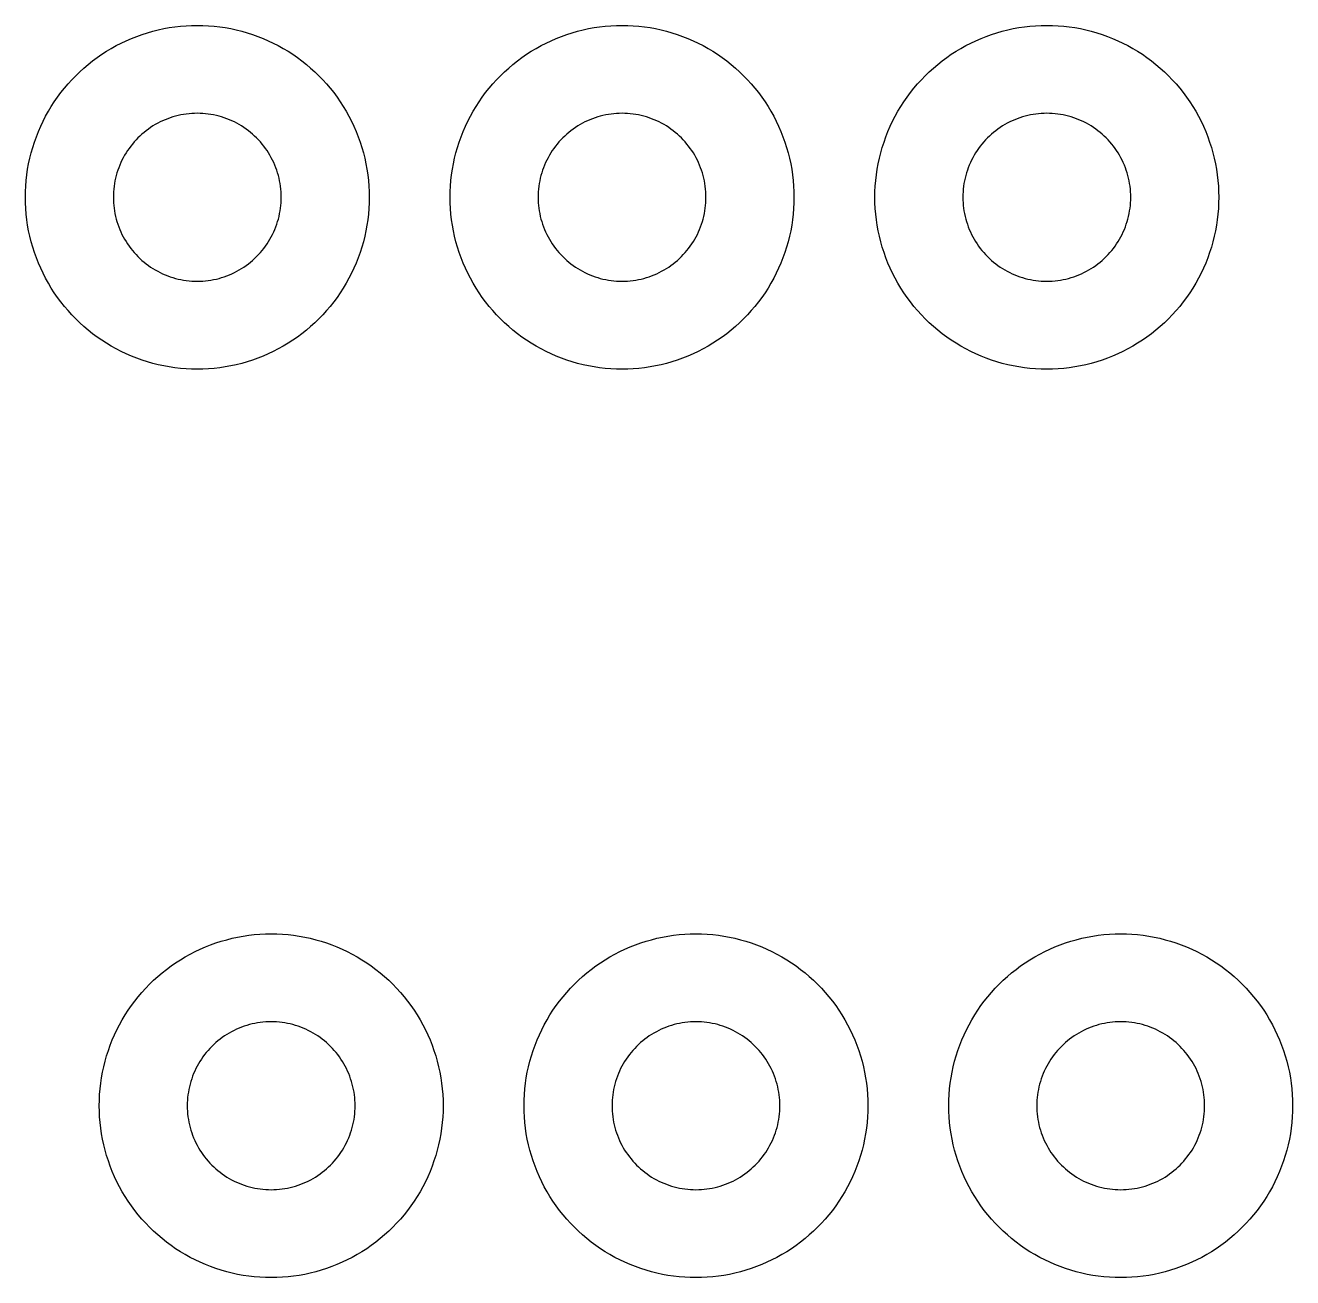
# Model space of a CAD drawing. Header units: millimetres. Extents: x 0 to 479, y 10 to 280.
# Drawn here: x 185.3 to 248, y 9.6 to 71.5 of the extents above; entities that cross this region are included whole.
import ezdxf

# ---------------------------------------------------------------- set-up
doc = ezdxf.new("R2010")
doc.units = ezdxf.units.MM
doc.layers.add('CUT', color=1, linetype='Continuous')

msp = doc.modelspace()

# ---------------------------------------------------------------- linework, layer by layer
at = {"layer": 'CUT'}
for points in [[(202.342, 62.765), (202.329, 62.488), (202.306, 62.21), (202.274, 61.934), (202.233, 61.659), (202.184, 61.385), (202.125, 61.113), (202.057, 60.844), (201.981, 60.576), (201.896, 60.311), (201.802, 60.049), (201.7, 59.791), (201.589, 59.536), (201.47, 59.284), (201.343, 59.037), (201.208, 58.794), (201.065, 58.555), (200.914, 58.321), (200.756, 58.092), (200.59, 57.869), (200.417, 57.651), (200.237, 57.439), (200.051, 57.233), (199.857, 57.033), (199.657, 56.84), (199.451, 56.653), (199.239, 56.473), (199.021, 56.3), (198.798, 56.134), (198.569, 55.976), (198.335, 55.825), (198.097, 55.682), (197.854, 55.547), (197.606, 55.42), (197.355, 55.301), (197.1, 55.191), (196.841, 55.088), (196.579, 54.995), (196.314, 54.91), (196.047, 54.833), (195.777, 54.766), (195.505, 54.707), (195.231, 54.657), (194.956, 54.616), (194.68, 54.584), (194.403, 54.562), (194.125, 54.548), (193.847, 54.544), (193.569, 54.548), (193.291, 54.562), (193.014, 54.584), (192.737, 54.616), (192.462, 54.657), (192.189, 54.707), (191.917, 54.766), (191.647, 54.833), (191.379, 54.91), (191.115, 54.995), (190.853, 55.088), (190.594, 55.191), (190.339, 55.301), (190.087, 55.42), (189.84, 55.547), (189.597, 55.682), (189.358, 55.825), (189.125, 55.976), (188.896, 56.134), (188.672, 56.3), (188.455, 56.473), (188.242, 56.653), (188.036, 56.84), (187.836, 57.033), (187.643, 57.233), (187.456, 57.439), (187.276, 57.651), (187.103, 57.869), (186.938, 58.092), (186.779, 58.321), (186.629, 58.555), (186.486, 58.794), (186.351, 59.037), (186.223, 59.284), (186.105, 59.536), (185.994, 59.791), (185.892, 60.049), (185.798, 60.311), (185.713, 60.576), (185.636, 60.844), (185.569, 61.113), (185.51, 61.385), (185.46, 61.659), (185.42, 61.934), (185.388, 62.21), (185.365, 62.488), (185.351, 62.765), (185.347, 63.044), (185.351, 63.322), (185.365, 63.599), (185.388, 63.877), (185.42, 64.153), (185.46, 64.428), (185.51, 64.702), (185.569, 64.974), (185.636, 65.243), (185.713, 65.511), (185.798, 65.776), (185.892, 66.038), (185.994, 66.296), (186.105, 66.552), (186.223, 66.803), (186.351, 67.05), (186.486, 67.294), (186.629, 67.532), (186.779, 67.766), (186.938, 67.995), (187.103, 68.218), (187.276, 68.436), (187.456, 68.648), (187.643, 68.854), (187.836, 69.054), (188.036, 69.247), (188.242, 69.434), (188.455, 69.614), (188.672, 69.787), (188.896, 69.953), (189.125, 70.111), (189.358, 70.262), (189.597, 70.405), (189.84, 70.54), (190.087, 70.667), (190.339, 70.786), (190.594, 70.896), (190.853, 70.999), (191.115, 71.092), (191.379, 71.178), (191.647, 71.254), (191.917, 71.321), (192.189, 71.38), (192.462, 71.43), (192.737, 71.471), (193.014, 71.503), (193.291, 71.525), (193.569, 71.539), (193.847, 71.544), (194.125, 71.539), (194.403, 71.525), (194.68, 71.503), (194.956, 71.471), (195.231, 71.43), (195.505, 71.38), (195.777, 71.321), (196.047, 71.254), (196.314, 71.178), (196.579, 71.092), (196.841, 70.999), (197.1, 70.896), (197.355, 70.786), (197.606, 70.667), (197.854, 70.54), (198.097, 70.405), (198.335, 70.262), (198.569, 70.111), (198.798, 69.953), (199.021, 69.787), (199.239, 69.614), (199.451, 69.434), (199.657, 69.247), (199.857, 69.054), (200.051, 68.854), (200.237, 68.648), (200.417, 68.436), (200.59, 68.218), (200.756, 67.995), (200.914, 67.766), (201.065, 67.532), (201.208, 67.294), (201.343, 67.05), (201.47, 66.803), (201.589, 66.552), (201.7, 66.296), (201.802, 66.038), (201.896, 65.776), (201.981, 65.511), (202.057, 65.243), (202.125, 64.974), (202.184, 64.702), (202.233, 64.428), (202.274, 64.153), (202.306, 63.877), (202.329, 63.599), (202.342, 63.322), (202.347, 63.044), (202.342, 62.765)], [(223.342, 62.765), (223.329, 62.488), (223.306, 62.21), (223.274, 61.934), (223.233, 61.659), (223.184, 61.385), (223.125, 61.113), (223.057, 60.844), (222.981, 60.576), (222.896, 60.311), (222.802, 60.049), (222.7, 59.791), (222.589, 59.536), (222.47, 59.284), (222.343, 59.037), (222.208, 58.794), (222.065, 58.555), (221.914, 58.321), (221.756, 58.092), (221.59, 57.869), (221.417, 57.651), (221.237, 57.439), (221.051, 57.233), (220.857, 57.033), (220.657, 56.84), (220.451, 56.653), (220.239, 56.473), (220.021, 56.3), (219.798, 56.134), (219.569, 55.976), (219.335, 55.825), (219.097, 55.682), (218.854, 55.547), (218.606, 55.42), (218.355, 55.301), (218.1, 55.191), (217.841, 55.088), (217.579, 54.995), (217.314, 54.91), (217.047, 54.833), (216.777, 54.766), (216.505, 54.707), (216.231, 54.657), (215.956, 54.616), (215.68, 54.584), (215.403, 54.562), (215.125, 54.548), (214.847, 54.544), (214.569, 54.548), (214.291, 54.562), (214.014, 54.584), (213.737, 54.616), (213.462, 54.657), (213.189, 54.707), (212.917, 54.766), (212.647, 54.833), (212.379, 54.91), (212.115, 54.995), (211.853, 55.088), (211.594, 55.191), (211.339, 55.301), (211.087, 55.42), (210.84, 55.547), (210.597, 55.682), (210.358, 55.825), (210.125, 55.976), (209.896, 56.134), (209.672, 56.3), (209.455, 56.473), (209.242, 56.653), (209.036, 56.84), (208.836, 57.033), (208.643, 57.233), (208.456, 57.439), (208.276, 57.651), (208.103, 57.869), (207.938, 58.092), (207.779, 58.321), (207.629, 58.555), (207.486, 58.794), (207.351, 59.037), (207.223, 59.284), (207.105, 59.536), (206.994, 59.791), (206.892, 60.049), (206.798, 60.311), (206.713, 60.576), (206.636, 60.844), (206.569, 61.113), (206.51, 61.385), (206.46, 61.659), (206.42, 61.934), (206.388, 62.21), (206.365, 62.488), (206.351, 62.765), (206.347, 63.044), (206.351, 63.322), (206.365, 63.599), (206.388, 63.877), (206.42, 64.153), (206.46, 64.428), (206.51, 64.702), (206.569, 64.974), (206.636, 65.243), (206.713, 65.511), (206.798, 65.776), (206.892, 66.038), (206.994, 66.296), (207.105, 66.552), (207.223, 66.803), (207.351, 67.05), (207.486, 67.294), (207.629, 67.532), (207.779, 67.766), (207.938, 67.995), (208.103, 68.218), (208.276, 68.436), (208.456, 68.648), (208.643, 68.854), (208.836, 69.054), (209.036, 69.247), (209.242, 69.434), (209.455, 69.614), (209.672, 69.787), (209.896, 69.953), (210.125, 70.111), (210.358, 70.262), (210.597, 70.405), (210.84, 70.54), (211.087, 70.667), (211.339, 70.786), (211.594, 70.896), (211.853, 70.999), (212.115, 71.092), (212.379, 71.178), (212.647, 71.254), (212.917, 71.321), (213.189, 71.38), (213.462, 71.43), (213.737, 71.471), (214.014, 71.503), (214.291, 71.525), (214.569, 71.539), (214.847, 71.544), (215.125, 71.539), (215.403, 71.525), (215.68, 71.503), (215.956, 71.471), (216.231, 71.43), (216.505, 71.38), (216.777, 71.321), (217.047, 71.254), (217.314, 71.178), (217.579, 71.092), (217.841, 70.999), (218.1, 70.896), (218.355, 70.786), (218.606, 70.667), (218.854, 70.54), (219.097, 70.405), (219.335, 70.262), (219.569, 70.111), (219.798, 69.953), (220.021, 69.787), (220.239, 69.614), (220.451, 69.434), (220.657, 69.247), (220.857, 69.054), (221.051, 68.854), (221.237, 68.648), (221.417, 68.436), (221.59, 68.218), (221.756, 67.995), (221.914, 67.766), (222.065, 67.532), (222.208, 67.294), (222.343, 67.05), (222.47, 66.803), (222.589, 66.552), (222.7, 66.296), (222.802, 66.038), (222.896, 65.776), (222.981, 65.511), (223.057, 65.243), (223.125, 64.974), (223.184, 64.702), (223.233, 64.428), (223.274, 64.153), (223.306, 63.877), (223.329, 63.599), (223.342, 63.322), (223.347, 63.044), (223.342, 62.765)], [(244.342, 62.765), (244.329, 62.488), (244.306, 62.21), (244.274, 61.934), (244.233, 61.659), (244.184, 61.385), (244.125, 61.113), (244.057, 60.844), (243.981, 60.576), (243.896, 60.311), (243.802, 60.049), (243.7, 59.791), (243.589, 59.536), (243.47, 59.284), (243.343, 59.037), (243.208, 58.794), (243.065, 58.555), (242.914, 58.321), (242.756, 58.092), (242.59, 57.869), (242.417, 57.651), (242.237, 57.439), (242.051, 57.233), (241.857, 57.033), (241.657, 56.84), (241.451, 56.653), (241.239, 56.473), (241.021, 56.3), (240.798, 56.134), (240.569, 55.976), (240.335, 55.825), (240.097, 55.682), (239.854, 55.547), (239.606, 55.42), (239.355, 55.301), (239.1, 55.191), (238.841, 55.088), (238.579, 54.995), (238.314, 54.91), (238.047, 54.833), (237.777, 54.766), (237.505, 54.707), (237.231, 54.657), (236.956, 54.616), (236.68, 54.584), (236.403, 54.562), (236.125, 54.548), (235.847, 54.544), (235.569, 54.548), (235.291, 54.562), (235.014, 54.584), (234.737, 54.616), (234.462, 54.657), (234.189, 54.707), (233.917, 54.766), (233.647, 54.833), (233.379, 54.91), (233.115, 54.995), (232.853, 55.088), (232.594, 55.191), (232.339, 55.301), (232.087, 55.42), (231.84, 55.547), (231.597, 55.682), (231.358, 55.825), (231.125, 55.976), (230.896, 56.134), (230.672, 56.3), (230.455, 56.473), (230.242, 56.653), (230.036, 56.84), (229.836, 57.033), (229.643, 57.233), (229.456, 57.439), (229.276, 57.651), (229.103, 57.869), (228.938, 58.092), (228.779, 58.321), (228.629, 58.555), (228.486, 58.794), (228.351, 59.037), (228.223, 59.284), (228.105, 59.536), (227.994, 59.791), (227.892, 60.049), (227.798, 60.311), (227.713, 60.576), (227.636, 60.844), (227.569, 61.113), (227.51, 61.385), (227.46, 61.659), (227.42, 61.934), (227.388, 62.21), (227.365, 62.488), (227.351, 62.765), (227.347, 63.044), (227.351, 63.322), (227.365, 63.599), (227.388, 63.877), (227.42, 64.153), (227.46, 64.428), (227.51, 64.702), (227.569, 64.974), (227.636, 65.243), (227.713, 65.511), (227.798, 65.776), (227.892, 66.038), (227.994, 66.296), (228.105, 66.552), (228.223, 66.803), (228.351, 67.05), (228.486, 67.294), (228.629, 67.532), (228.779, 67.766), (228.938, 67.995), (229.103, 68.218), (229.276, 68.436), (229.456, 68.648), (229.643, 68.854), (229.836, 69.054), (230.036, 69.247), (230.242, 69.434), (230.455, 69.614), (230.672, 69.787), (230.896, 69.953), (231.125, 70.111), (231.358, 70.262), (231.597, 70.405), (231.84, 70.54), (232.087, 70.667), (232.339, 70.786), (232.594, 70.896), (232.853, 70.999), (233.115, 71.092), (233.379, 71.178), (233.647, 71.254), (233.917, 71.321), (234.189, 71.38), (234.462, 71.43), (234.737, 71.471), (235.014, 71.503), (235.291, 71.525), (235.569, 71.539), (235.847, 71.544), (236.125, 71.539), (236.403, 71.525), (236.68, 71.503), (236.956, 71.471), (237.231, 71.43), (237.505, 71.38), (237.777, 71.321), (238.047, 71.254), (238.314, 71.178), (238.579, 71.092), (238.841, 70.999), (239.1, 70.896), (239.355, 70.786), (239.606, 70.667), (239.854, 70.54), (240.097, 70.405), (240.335, 70.262), (240.569, 70.111), (240.798, 69.953), (241.021, 69.787), (241.239, 69.614), (241.451, 69.434), (241.657, 69.247), (241.857, 69.054), (242.051, 68.854), (242.237, 68.648), (242.417, 68.436), (242.59, 68.218), (242.756, 67.995), (242.914, 67.766), (243.065, 67.532), (243.208, 67.294), (243.343, 67.05), (243.47, 66.803), (243.589, 66.552), (243.7, 66.296), (243.802, 66.038), (243.896, 65.776), (243.981, 65.511), (244.057, 65.243), (244.125, 64.974), (244.184, 64.702), (244.233, 64.428), (244.274, 64.153), (244.306, 63.877), (244.329, 63.599), (244.342, 63.322), (244.347, 63.044), (244.342, 62.765)], [(197.995, 63.179), (197.988, 63.315), (197.977, 63.45), (197.961, 63.585), (197.941, 63.72), (197.917, 63.853), (197.888, 63.986), (197.855, 64.118), (197.818, 64.248), (197.777, 64.377), (197.731, 64.505), (197.681, 64.632), (197.627, 64.756), (197.569, 64.879), (197.507, 65), (197.441, 65.119), (197.371, 65.235), (197.297, 65.349), (197.22, 65.461), (197.139, 65.57), (197.055, 65.676), (196.967, 65.78), (196.876, 65.88), (196.781, 65.978), (196.684, 66.072), (196.583, 66.164), (196.48, 66.252), (196.373, 66.336), (196.264, 66.417), (196.152, 66.494), (196.038, 66.568), (195.922, 66.638), (195.803, 66.703), (195.682, 66.766), (195.56, 66.824), (195.435, 66.878), (195.309, 66.928), (195.181, 66.973), (195.052, 67.015), (194.921, 67.052), (194.789, 67.085), (194.656, 67.114), (194.523, 67.138), (194.389, 67.158), (194.254, 67.174), (194.118, 67.185), (193.983, 67.191), (193.847, 67.194), (193.711, 67.191), (193.575, 67.185), (193.44, 67.174), (193.305, 67.158), (193.171, 67.138), (193.037, 67.114), (192.904, 67.085), (192.773, 67.052), (192.642, 67.015), (192.513, 66.973), (192.385, 66.928), (192.259, 66.878), (192.134, 66.824), (192.011, 66.766), (191.891, 66.703), (191.772, 66.638), (191.655, 66.568), (191.541, 66.494), (191.43, 66.417), (191.321, 66.336), (191.214, 66.252), (191.111, 66.164), (191.01, 66.072), (190.912, 65.978), (190.818, 65.88), (190.727, 65.78), (190.639, 65.676), (190.554, 65.57), (190.474, 65.461), (190.396, 65.349), (190.323, 65.235), (190.253, 65.119), (190.187, 65), (190.125, 64.879), (190.067, 64.756), (190.013, 64.632), (189.963, 64.505), (189.917, 64.377), (189.876, 64.248), (189.838, 64.118), (189.805, 63.986), (189.777, 63.853), (189.752, 63.72), (189.732, 63.585), (189.717, 63.45), (189.706, 63.315), (189.699, 63.179), (189.697, 63.044), (189.699, 62.908), (189.706, 62.772), (189.717, 62.637), (189.732, 62.502), (189.752, 62.368), (189.777, 62.234), (189.805, 62.101), (189.838, 61.969), (189.876, 61.839), (189.917, 61.71), (189.963, 61.582), (190.013, 61.455), (190.067, 61.331), (190.125, 61.208), (190.187, 61.087), (190.253, 60.969), (190.323, 60.852), (190.396, 60.738), (190.474, 60.626), (190.554, 60.517), (190.639, 60.411), (190.727, 60.307), (190.818, 60.207), (190.912, 60.109), (191.01, 60.015), (191.111, 59.923), (191.214, 59.836), (191.321, 59.751), (191.43, 59.67), (191.541, 59.593), (191.655, 59.519), (191.772, 59.45), (191.891, 59.384), (192.011, 59.322), (192.134, 59.263), (192.259, 59.209), (192.385, 59.16), (192.513, 59.114), (192.642, 59.072), (192.773, 59.035), (192.904, 59.002), (193.037, 58.973), (193.171, 58.949), (193.305, 58.929), (193.44, 58.914), (193.575, 58.902), (193.711, 58.896), (193.847, 58.894), (193.983, 58.896), (194.118, 58.902), (194.254, 58.914), (194.389, 58.929), (194.523, 58.949), (194.656, 58.973), (194.789, 59.002), (194.921, 59.035), (195.052, 59.072), (195.181, 59.114), (195.309, 59.16), (195.435, 59.209), (195.56, 59.263), (195.682, 59.322), (195.803, 59.384), (195.922, 59.45), (196.038, 59.519), (196.152, 59.593), (196.264, 59.67), (196.373, 59.751), (196.48, 59.836), (196.583, 59.923), (196.684, 60.015), (196.781, 60.109), (196.876, 60.207), (196.967, 60.307), (197.055, 60.411), (197.139, 60.517), (197.22, 60.626), (197.297, 60.738), (197.371, 60.852), (197.441, 60.969), (197.507, 61.087), (197.569, 61.208), (197.627, 61.331), (197.681, 61.455), (197.731, 61.582), (197.777, 61.71), (197.818, 61.839), (197.855, 61.969), (197.888, 62.101), (197.917, 62.234), (197.941, 62.368), (197.961, 62.502), (197.977, 62.637), (197.988, 62.772), (197.995, 62.908), (197.997, 63.044), (197.995, 63.179)], [(218.995, 63.179), (218.988, 63.315), (218.977, 63.45), (218.961, 63.585), (218.941, 63.72), (218.917, 63.853), (218.888, 63.986), (218.855, 64.118), (218.818, 64.248), (218.777, 64.377), (218.731, 64.505), (218.681, 64.632), (218.627, 64.756), (218.569, 64.879), (218.507, 65), (218.441, 65.119), (218.371, 65.235), (218.297, 65.349), (218.22, 65.461), (218.139, 65.57), (218.055, 65.676), (217.967, 65.78), (217.876, 65.88), (217.781, 65.978), (217.684, 66.072), (217.583, 66.164), (217.48, 66.252), (217.373, 66.336), (217.264, 66.417), (217.152, 66.494), (217.038, 66.568), (216.922, 66.638), (216.803, 66.703), (216.682, 66.766), (216.56, 66.824), (216.435, 66.878), (216.309, 66.928), (216.181, 66.973), (216.052, 67.015), (215.921, 67.052), (215.789, 67.085), (215.656, 67.114), (215.523, 67.138), (215.389, 67.158), (215.254, 67.174), (215.118, 67.185), (214.983, 67.191), (214.847, 67.194), (214.711, 67.191), (214.575, 67.185), (214.44, 67.174), (214.305, 67.158), (214.171, 67.138), (214.037, 67.114), (213.904, 67.085), (213.773, 67.052), (213.642, 67.015), (213.513, 66.973), (213.385, 66.928), (213.259, 66.878), (213.134, 66.824), (213.011, 66.766), (212.891, 66.703), (212.772, 66.638), (212.655, 66.568), (212.541, 66.494), (212.43, 66.417), (212.321, 66.336), (212.214, 66.252), (212.111, 66.164), (212.01, 66.072), (211.912, 65.978), (211.818, 65.88), (211.727, 65.78), (211.639, 65.676), (211.554, 65.57), (211.474, 65.461), (211.396, 65.349), (211.323, 65.235), (211.253, 65.119), (211.187, 65), (211.125, 64.879), (211.067, 64.756), (211.013, 64.632), (210.963, 64.505), (210.917, 64.377), (210.876, 64.248), (210.838, 64.118), (210.805, 63.986), (210.777, 63.853), (210.752, 63.72), (210.732, 63.585), (210.717, 63.45), (210.706, 63.315), (210.699, 63.179), (210.697, 63.044), (210.699, 62.908), (210.706, 62.772), (210.717, 62.637), (210.732, 62.502), (210.752, 62.368), (210.777, 62.234), (210.805, 62.101), (210.838, 61.969), (210.876, 61.839), (210.917, 61.71), (210.963, 61.582), (211.013, 61.455), (211.067, 61.331), (211.125, 61.208), (211.187, 61.087), (211.253, 60.969), (211.323, 60.852), (211.396, 60.738), (211.474, 60.626), (211.554, 60.517), (211.639, 60.411), (211.727, 60.307), (211.818, 60.207), (211.912, 60.109), (212.01, 60.015), (212.111, 59.923), (212.214, 59.836), (212.321, 59.751), (212.43, 59.67), (212.541, 59.593), (212.655, 59.519), (212.772, 59.45), (212.891, 59.384), (213.011, 59.322), (213.134, 59.263), (213.259, 59.209), (213.385, 59.16), (213.513, 59.114), (213.642, 59.072), (213.773, 59.035), (213.904, 59.002), (214.037, 58.973), (214.171, 58.949), (214.305, 58.929), (214.44, 58.914), (214.575, 58.902), (214.711, 58.896), (214.847, 58.894), (214.983, 58.896), (215.118, 58.902), (215.254, 58.914), (215.389, 58.929), (215.523, 58.949), (215.656, 58.973), (215.789, 59.002), (215.921, 59.035), (216.052, 59.072), (216.181, 59.114), (216.309, 59.16), (216.435, 59.209), (216.56, 59.263), (216.682, 59.322), (216.803, 59.384), (216.922, 59.45), (217.038, 59.519), (217.152, 59.593), (217.264, 59.67), (217.373, 59.751), (217.48, 59.836), (217.583, 59.923), (217.684, 60.015), (217.781, 60.109), (217.876, 60.207), (217.967, 60.307), (218.055, 60.411), (218.139, 60.517), (218.22, 60.626), (218.297, 60.738), (218.371, 60.852), (218.441, 60.969), (218.507, 61.087), (218.569, 61.208), (218.627, 61.331), (218.681, 61.455), (218.731, 61.582), (218.777, 61.71), (218.818, 61.839), (218.855, 61.969), (218.888, 62.101), (218.917, 62.234), (218.941, 62.368), (218.961, 62.502), (218.977, 62.637), (218.988, 62.772), (218.995, 62.908), (218.997, 63.044), (218.995, 63.179)], [(239.995, 63.179), (239.988, 63.315), (239.977, 63.45), (239.961, 63.585), (239.941, 63.72), (239.917, 63.853), (239.888, 63.986), (239.855, 64.118), (239.818, 64.248), (239.777, 64.377), (239.731, 64.505), (239.681, 64.632), (239.627, 64.756), (239.569, 64.879), (239.507, 65), (239.441, 65.119), (239.371, 65.235), (239.297, 65.349), (239.22, 65.461), (239.139, 65.57), (239.055, 65.676), (238.967, 65.78), (238.876, 65.88), (238.781, 65.978), (238.684, 66.072), (238.583, 66.164), (238.48, 66.252), (238.373, 66.336), (238.264, 66.417), (238.152, 66.494), (238.038, 66.568), (237.922, 66.638), (237.803, 66.703), (237.682, 66.766), (237.56, 66.824), (237.435, 66.878), (237.309, 66.928), (237.181, 66.973), (237.052, 67.015), (236.921, 67.052), (236.789, 67.085), (236.656, 67.114), (236.523, 67.138), (236.389, 67.158), (236.254, 67.174), (236.118, 67.185), (235.983, 67.191), (235.847, 67.194), (235.711, 67.191), (235.575, 67.185), (235.44, 67.174), (235.305, 67.158), (235.171, 67.138), (235.037, 67.114), (234.904, 67.085), (234.773, 67.052), (234.642, 67.015), (234.513, 66.973), (234.385, 66.928), (234.259, 66.878), (234.134, 66.824), (234.011, 66.766), (233.891, 66.703), (233.772, 66.638), (233.655, 66.568), (233.541, 66.494), (233.43, 66.417), (233.321, 66.336), (233.214, 66.252), (233.111, 66.164), (233.01, 66.072), (232.912, 65.978), (232.818, 65.88), (232.727, 65.78), (232.639, 65.676), (232.554, 65.57), (232.474, 65.461), (232.396, 65.349), (232.323, 65.235), (232.253, 65.119), (232.187, 65), (232.125, 64.879), (232.067, 64.756), (232.013, 64.632), (231.963, 64.505), (231.917, 64.377), (231.876, 64.248), (231.838, 64.118), (231.805, 63.986), (231.777, 63.853), (231.752, 63.72), (231.732, 63.585), (231.717, 63.45), (231.706, 63.315), (231.699, 63.179), (231.697, 63.044), (231.699, 62.908), (231.706, 62.772), (231.717, 62.637), (231.732, 62.502), (231.752, 62.368), (231.777, 62.234), (231.805, 62.101), (231.838, 61.969), (231.876, 61.839), (231.917, 61.71), (231.963, 61.582), (232.013, 61.455), (232.067, 61.331), (232.125, 61.208), (232.187, 61.087), (232.253, 60.969), (232.323, 60.852), (232.396, 60.738), (232.474, 60.626), (232.554, 60.517), (232.639, 60.411), (232.727, 60.307), (232.818, 60.207), (232.912, 60.109), (233.01, 60.015), (233.111, 59.923), (233.214, 59.836), (233.321, 59.751), (233.43, 59.67), (233.541, 59.593), (233.655, 59.519), (233.772, 59.45), (233.891, 59.384), (234.011, 59.322), (234.134, 59.263), (234.259, 59.209), (234.385, 59.16), (234.513, 59.114), (234.642, 59.072), (234.773, 59.035), (234.904, 59.002), (235.037, 58.973), (235.171, 58.949), (235.305, 58.929), (235.44, 58.914), (235.575, 58.902), (235.711, 58.896), (235.847, 58.894), (235.983, 58.896), (236.118, 58.902), (236.254, 58.914), (236.389, 58.929), (236.523, 58.949), (236.656, 58.973), (236.789, 59.002), (236.921, 59.035), (237.052, 59.072), (237.181, 59.114), (237.309, 59.16), (237.435, 59.209), (237.56, 59.263), (237.682, 59.322), (237.803, 59.384), (237.922, 59.45), (238.038, 59.519), (238.152, 59.593), (238.264, 59.67), (238.373, 59.751), (238.48, 59.836), (238.583, 59.923), (238.684, 60.015), (238.781, 60.109), (238.876, 60.207), (238.967, 60.307), (239.055, 60.411), (239.139, 60.517), (239.22, 60.626), (239.297, 60.738), (239.371, 60.852), (239.441, 60.969), (239.507, 61.087), (239.569, 61.208), (239.627, 61.331), (239.681, 61.455), (239.731, 61.582), (239.777, 61.71), (239.818, 61.839), (239.855, 61.969), (239.888, 62.101), (239.917, 62.234), (239.941, 62.368), (239.961, 62.502), (239.977, 62.637), (239.988, 62.772), (239.995, 62.908), (239.997, 63.044), (239.995, 63.179)], [(205.995, 17.851), (205.982, 17.573), (205.959, 17.296), (205.927, 17.019), (205.886, 16.744), (205.837, 16.471), (205.778, 16.199), (205.71, 15.929), (205.634, 15.662), (205.549, 15.397), (205.455, 15.135), (205.353, 14.876), (205.242, 14.621), (205.123, 14.37), (204.996, 14.122), (204.861, 13.879), (204.718, 13.64), (204.567, 13.407), (204.409, 13.178), (204.244, 12.954), (204.071, 12.737), (203.891, 12.525), (203.704, 12.318), (203.51, 12.119), (203.311, 11.925), (203.104, 11.738), (202.892, 11.558), (202.674, 11.385), (202.451, 11.22), (202.222, 11.061), (201.989, 10.911), (201.75, 10.768), (201.507, 10.633), (201.259, 10.506), (201.008, 10.387), (200.753, 10.276), (200.494, 10.174), (200.232, 10.08), (199.967, 9.995), (199.7, 9.919), (199.43, 9.851), (199.158, 9.792), (198.885, 9.742), (198.609, 9.702), (198.333, 9.67), (198.056, 9.647), (197.778, 9.634), (197.5, 9.629), (197.222, 9.634), (196.944, 9.647), (196.667, 9.67), (196.391, 9.702), (196.115, 9.742), (195.842, 9.792), (195.57, 9.851), (195.3, 9.919), (195.033, 9.995), (194.768, 10.08), (194.506, 10.174), (194.247, 10.276), (193.992, 10.387), (193.741, 10.506), (193.493, 10.633), (193.25, 10.768), (193.011, 10.911), (192.778, 11.061), (192.549, 11.22), (192.326, 11.385), (192.108, 11.558), (191.896, 11.738), (191.689, 11.925), (191.49, 12.119), (191.296, 12.318), (191.109, 12.525), (190.929, 12.737), (190.756, 12.954), (190.591, 13.178), (190.433, 13.407), (190.282, 13.64), (190.139, 13.879), (190.004, 14.122), (189.877, 14.37), (189.758, 14.621), (189.647, 14.876), (189.545, 15.135), (189.451, 15.397), (189.366, 15.662), (189.29, 15.929), (189.222, 16.199), (189.163, 16.471), (189.114, 16.744), (189.073, 17.019), (189.041, 17.296), (189.018, 17.573), (189.005, 17.851), (189, 18.129), (189.005, 18.407), (189.018, 18.685), (189.041, 18.962), (189.073, 19.238), (189.114, 19.514), (189.163, 19.787), (189.222, 20.059), (189.29, 20.329), (189.366, 20.596), (189.451, 20.861), (189.545, 21.123), (189.647, 21.382), (189.758, 21.637), (189.877, 21.888), (190.004, 22.136), (190.139, 22.379), (190.282, 22.618), (190.433, 22.851), (190.591, 23.08), (190.756, 23.303), (190.929, 23.521), (191.109, 23.733), (191.296, 23.939), (191.49, 24.139), (191.689, 24.333), (191.896, 24.52), (192.108, 24.7), (192.326, 24.872), (192.549, 25.038), (192.778, 25.196), (193.011, 25.347), (193.25, 25.49), (193.493, 25.625), (193.741, 25.752), (193.992, 25.871), (194.247, 25.982), (194.506, 26.084), (194.768, 26.178), (195.033, 26.263), (195.3, 26.339), (195.57, 26.407), (195.842, 26.466), (196.115, 26.515), (196.391, 26.556), (196.667, 26.588), (196.944, 26.611), (197.222, 26.624), (197.5, 26.629), (197.778, 26.624), (198.056, 26.611), (198.333, 26.588), (198.609, 26.556), (198.885, 26.515), (199.158, 26.466), (199.43, 26.407), (199.7, 26.339), (199.967, 26.263), (200.232, 26.178), (200.494, 26.084), (200.753, 25.982), (201.008, 25.871), (201.259, 25.752), (201.507, 25.625), (201.75, 25.49), (201.989, 25.347), (202.222, 25.196), (202.451, 25.038), (202.674, 24.872), (202.892, 24.7), (203.104, 24.52), (203.311, 24.333), (203.51, 24.139), (203.704, 23.939), (203.891, 23.733), (204.071, 23.521), (204.244, 23.303), (204.409, 23.08), (204.567, 22.851), (204.718, 22.618), (204.861, 22.379), (204.996, 22.136), (205.123, 21.888), (205.242, 21.637), (205.353, 21.382), (205.455, 21.123), (205.549, 20.861), (205.634, 20.596), (205.71, 20.329), (205.778, 20.059), (205.837, 19.787), (205.886, 19.514), (205.927, 19.238), (205.959, 18.962), (205.982, 18.685), (205.995, 18.407), (206, 18.129), (205.995, 17.851)], [(226.995, 17.851), (226.982, 17.573), (226.959, 17.296), (226.927, 17.019), (226.886, 16.744), (226.837, 16.471), (226.778, 16.199), (226.71, 15.929), (226.634, 15.662), (226.549, 15.397), (226.455, 15.135), (226.353, 14.876), (226.242, 14.621), (226.123, 14.37), (225.996, 14.122), (225.861, 13.879), (225.718, 13.64), (225.567, 13.407), (225.409, 13.178), (225.244, 12.954), (225.071, 12.737), (224.891, 12.525), (224.704, 12.318), (224.51, 12.119), (224.311, 11.925), (224.104, 11.738), (223.892, 11.558), (223.674, 11.385), (223.451, 11.22), (223.222, 11.061), (222.989, 10.911), (222.75, 10.768), (222.507, 10.633), (222.259, 10.506), (222.008, 10.387), (221.753, 10.276), (221.494, 10.174), (221.232, 10.08), (220.967, 9.995), (220.7, 9.919), (220.43, 9.851), (220.158, 9.792), (219.885, 9.742), (219.609, 9.702), (219.333, 9.67), (219.056, 9.647), (218.778, 9.634), (218.5, 9.629), (218.222, 9.634), (217.944, 9.647), (217.667, 9.67), (217.391, 9.702), (217.115, 9.742), (216.842, 9.792), (216.57, 9.851), (216.3, 9.919), (216.033, 9.995), (215.768, 10.08), (215.506, 10.174), (215.247, 10.276), (214.992, 10.387), (214.741, 10.506), (214.493, 10.633), (214.25, 10.768), (214.011, 10.911), (213.778, 11.061), (213.549, 11.22), (213.326, 11.385), (213.108, 11.558), (212.896, 11.738), (212.689, 11.925), (212.49, 12.119), (212.296, 12.318), (212.109, 12.525), (211.929, 12.737), (211.756, 12.954), (211.591, 13.178), (211.433, 13.407), (211.282, 13.64), (211.139, 13.879), (211.004, 14.122), (210.877, 14.37), (210.758, 14.621), (210.647, 14.876), (210.545, 15.135), (210.451, 15.397), (210.366, 15.662), (210.29, 15.929), (210.222, 16.199), (210.163, 16.471), (210.114, 16.744), (210.073, 17.019), (210.041, 17.296), (210.018, 17.573), (210.005, 17.851), (210, 18.129), (210.005, 18.407), (210.018, 18.685), (210.041, 18.962), (210.073, 19.238), (210.114, 19.514), (210.163, 19.787), (210.222, 20.059), (210.29, 20.329), (210.366, 20.596), (210.451, 20.861), (210.545, 21.123), (210.647, 21.382), (210.758, 21.637), (210.877, 21.888), (211.004, 22.136), (211.139, 22.379), (211.282, 22.618), (211.433, 22.851), (211.591, 23.08), (211.756, 23.303), (211.929, 23.521), (212.109, 23.733), (212.296, 23.939), (212.49, 24.139), (212.689, 24.333), (212.896, 24.52), (213.108, 24.7), (213.326, 24.872), (213.549, 25.038), (213.778, 25.196), (214.011, 25.347), (214.25, 25.49), (214.493, 25.625), (214.741, 25.752), (214.992, 25.871), (215.247, 25.982), (215.506, 26.084), (215.768, 26.178), (216.033, 26.263), (216.3, 26.339), (216.57, 26.407), (216.842, 26.466), (217.115, 26.515), (217.391, 26.556), (217.667, 26.588), (217.944, 26.611), (218.222, 26.624), (218.5, 26.629), (218.778, 26.624), (219.056, 26.611), (219.333, 26.588), (219.609, 26.556), (219.885, 26.515), (220.158, 26.466), (220.43, 26.407), (220.7, 26.339), (220.967, 26.263), (221.232, 26.178), (221.494, 26.084), (221.753, 25.982), (222.008, 25.871), (222.259, 25.752), (222.507, 25.625), (222.75, 25.49), (222.989, 25.347), (223.222, 25.196), (223.451, 25.038), (223.674, 24.872), (223.892, 24.7), (224.104, 24.52), (224.311, 24.333), (224.51, 24.139), (224.704, 23.939), (224.891, 23.733), (225.071, 23.521), (225.244, 23.303), (225.409, 23.08), (225.567, 22.851), (225.718, 22.618), (225.861, 22.379), (225.996, 22.136), (226.123, 21.888), (226.242, 21.637), (226.353, 21.382), (226.455, 21.123), (226.549, 20.861), (226.634, 20.596), (226.71, 20.329), (226.778, 20.059), (226.837, 19.787), (226.886, 19.514), (226.927, 19.238), (226.959, 18.962), (226.982, 18.685), (226.995, 18.407), (227, 18.129), (226.995, 17.851)], [(247.995, 17.851), (247.982, 17.573), (247.959, 17.296), (247.927, 17.019), (247.886, 16.744), (247.837, 16.471), (247.778, 16.199), (247.71, 15.929), (247.634, 15.662), (247.549, 15.397), (247.455, 15.135), (247.353, 14.876), (247.242, 14.621), (247.123, 14.37), (246.996, 14.122), (246.861, 13.879), (246.718, 13.64), (246.567, 13.407), (246.409, 13.178), (246.244, 12.954), (246.071, 12.737), (245.891, 12.525), (245.704, 12.318), (245.51, 12.119), (245.311, 11.925), (245.104, 11.738), (244.892, 11.558), (244.674, 11.385), (244.451, 11.22), (244.222, 11.061), (243.989, 10.911), (243.75, 10.768), (243.507, 10.633), (243.259, 10.506), (243.008, 10.387), (242.753, 10.276), (242.494, 10.174), (242.232, 10.08), (241.967, 9.995), (241.7, 9.919), (241.43, 9.851), (241.158, 9.792), (240.885, 9.742), (240.609, 9.702), (240.333, 9.67), (240.056, 9.647), (239.778, 9.634), (239.5, 9.629), (239.222, 9.634), (238.944, 9.647), (238.667, 9.67), (238.391, 9.702), (238.115, 9.742), (237.842, 9.792), (237.57, 9.851), (237.3, 9.919), (237.033, 9.995), (236.768, 10.08), (236.506, 10.174), (236.247, 10.276), (235.992, 10.387), (235.741, 10.506), (235.493, 10.633), (235.25, 10.768), (235.011, 10.911), (234.778, 11.061), (234.549, 11.22), (234.326, 11.385), (234.108, 11.558), (233.896, 11.738), (233.689, 11.925), (233.49, 12.119), (233.296, 12.318), (233.109, 12.525), (232.929, 12.737), (232.756, 12.954), (232.591, 13.178), (232.433, 13.407), (232.282, 13.64), (232.139, 13.879), (232.004, 14.122), (231.877, 14.37), (231.758, 14.621), (231.647, 14.876), (231.545, 15.135), (231.451, 15.397), (231.366, 15.662), (231.29, 15.929), (231.222, 16.199), (231.163, 16.471), (231.114, 16.744), (231.073, 17.019), (231.041, 17.296), (231.018, 17.573), (231.005, 17.851), (231, 18.129), (231.005, 18.407), (231.018, 18.685), (231.041, 18.962), (231.073, 19.238), (231.114, 19.514), (231.163, 19.787), (231.222, 20.059), (231.29, 20.329), (231.366, 20.596), (231.451, 20.861), (231.545, 21.123), (231.647, 21.382), (231.758, 21.637), (231.877, 21.888), (232.004, 22.136), (232.139, 22.379), (232.282, 22.618), (232.433, 22.851), (232.591, 23.08), (232.756, 23.303), (232.929, 23.521), (233.109, 23.733), (233.296, 23.939), (233.49, 24.139), (233.689, 24.333), (233.896, 24.52), (234.108, 24.7), (234.326, 24.872), (234.549, 25.038), (234.778, 25.196), (235.011, 25.347), (235.25, 25.49), (235.493, 25.625), (235.741, 25.752), (235.992, 25.871), (236.247, 25.982), (236.506, 26.084), (236.768, 26.178), (237.033, 26.263), (237.3, 26.339), (237.57, 26.407), (237.842, 26.466), (238.115, 26.515), (238.391, 26.556), (238.667, 26.588), (238.944, 26.611), (239.222, 26.624), (239.5, 26.629), (239.778, 26.624), (240.056, 26.611), (240.333, 26.588), (240.609, 26.556), (240.885, 26.515), (241.158, 26.466), (241.43, 26.407), (241.7, 26.339), (241.967, 26.263), (242.232, 26.178), (242.494, 26.084), (242.753, 25.982), (243.008, 25.871), (243.259, 25.752), (243.507, 25.625), (243.75, 25.49), (243.989, 25.347), (244.222, 25.196), (244.451, 25.038), (244.674, 24.872), (244.892, 24.7), (245.104, 24.52), (245.311, 24.333), (245.51, 24.139), (245.704, 23.939), (245.891, 23.733), (246.071, 23.521), (246.244, 23.303), (246.409, 23.08), (246.567, 22.851), (246.718, 22.618), (246.861, 22.379), (246.996, 22.136), (247.123, 21.888), (247.242, 21.637), (247.353, 21.382), (247.455, 21.123), (247.549, 20.861), (247.634, 20.596), (247.71, 20.329), (247.778, 20.059), (247.837, 19.787), (247.886, 19.514), (247.927, 19.238), (247.959, 18.962), (247.982, 18.685), (247.995, 18.407), (248, 18.129), (247.995, 17.851)], [(201.648, 18.265), (201.641, 18.4), (201.63, 18.536), (201.614, 18.671), (201.595, 18.805), (201.57, 18.939), (201.542, 19.071), (201.509, 19.203), (201.471, 19.334), (201.43, 19.463), (201.384, 19.591), (201.334, 19.717), (201.28, 19.842), (201.222, 19.964), (201.16, 20.085), (201.094, 20.204), (201.024, 20.32), (200.951, 20.435), (200.873, 20.546), (200.792, 20.655), (200.708, 20.762), (200.62, 20.865), (200.529, 20.966), (200.434, 21.063), (200.337, 21.158), (200.236, 21.249), (200.133, 21.337), (200.026, 21.421), (199.917, 21.502), (199.806, 21.58), (199.691, 21.653), (199.575, 21.723), (199.456, 21.789), (199.335, 21.851), (199.213, 21.909), (199.088, 21.963), (198.962, 22.013), (198.834, 22.059), (198.705, 22.1), (198.574, 22.138), (198.442, 22.171), (198.31, 22.199), (198.176, 22.224), (198.042, 22.243), (197.907, 22.259), (197.771, 22.27), (197.636, 22.277), (197.5, 22.279), (197.364, 22.277), (197.229, 22.27), (197.093, 22.259), (196.958, 22.243), (196.824, 22.224), (196.69, 22.199), (196.558, 22.171), (196.426, 22.138), (196.295, 22.1), (196.166, 22.059), (196.038, 22.013), (195.912, 21.963), (195.787, 21.909), (195.665, 21.851), (195.544, 21.789), (195.425, 21.723), (195.309, 21.653), (195.194, 21.58), (195.083, 21.502), (194.974, 21.421), (194.867, 21.337), (194.764, 21.249), (194.663, 21.158), (194.566, 21.063), (194.471, 20.966), (194.38, 20.865), (194.292, 20.762), (194.208, 20.655), (194.127, 20.546), (194.049, 20.435), (193.976, 20.32), (193.906, 20.204), (193.84, 20.085), (193.778, 19.964), (193.72, 19.842), (193.666, 19.717), (193.616, 19.591), (193.57, 19.463), (193.529, 19.334), (193.491, 19.203), (193.458, 19.071), (193.43, 18.939), (193.405, 18.805), (193.386, 18.671), (193.37, 18.536), (193.359, 18.4), (193.352, 18.265), (193.35, 18.129), (193.352, 17.993), (193.359, 17.858), (193.37, 17.722), (193.386, 17.587), (193.405, 17.453), (193.43, 17.319), (193.458, 17.187), (193.491, 17.055), (193.529, 16.924), (193.57, 16.795), (193.616, 16.667), (193.666, 16.541), (193.72, 16.416), (193.778, 16.293), (193.84, 16.173), (193.906, 16.054), (193.976, 15.937), (194.049, 15.823), (194.127, 15.712), (194.208, 15.603), (194.292, 15.496), (194.38, 15.393), (194.471, 15.292), (194.566, 15.194), (194.663, 15.1), (194.764, 15.009), (194.867, 14.921), (194.974, 14.837), (195.083, 14.756), (195.194, 14.678), (195.309, 14.605), (195.425, 14.535), (195.544, 14.469), (195.665, 14.407), (195.787, 14.349), (195.912, 14.295), (196.038, 14.245), (196.166, 14.199), (196.295, 14.158), (196.426, 14.12), (196.558, 14.087), (196.69, 14.059), (196.824, 14.034), (196.958, 14.014), (197.093, 13.999), (197.229, 13.988), (197.364, 13.981), (197.5, 13.979), (197.636, 13.981), (197.771, 13.988), (197.907, 13.999), (198.042, 14.014), (198.176, 14.034), (198.31, 14.059), (198.442, 14.087), (198.574, 14.12), (198.705, 14.158), (198.834, 14.199), (198.962, 14.245), (199.088, 14.295), (199.213, 14.349), (199.335, 14.407), (199.456, 14.469), (199.575, 14.535), (199.691, 14.605), (199.806, 14.678), (199.917, 14.756), (200.026, 14.837), (200.133, 14.921), (200.236, 15.009), (200.337, 15.1), (200.434, 15.194), (200.529, 15.292), (200.62, 15.393), (200.708, 15.496), (200.792, 15.603), (200.873, 15.712), (200.951, 15.823), (201.024, 15.937), (201.094, 16.054), (201.16, 16.173), (201.222, 16.293), (201.28, 16.416), (201.334, 16.541), (201.384, 16.667), (201.43, 16.795), (201.471, 16.924), (201.509, 17.055), (201.542, 17.187), (201.57, 17.319), (201.595, 17.453), (201.614, 17.587), (201.63, 17.722), (201.641, 17.858), (201.648, 17.993), (201.65, 18.129), (201.648, 18.265)], [(222.648, 18.265), (222.641, 18.4), (222.63, 18.536), (222.614, 18.671), (222.595, 18.805), (222.57, 18.939), (222.542, 19.071), (222.509, 19.203), (222.471, 19.334), (222.43, 19.463), (222.384, 19.591), (222.334, 19.717), (222.28, 19.842), (222.222, 19.964), (222.16, 20.085), (222.094, 20.204), (222.024, 20.32), (221.951, 20.435), (221.873, 20.546), (221.792, 20.655), (221.708, 20.762), (221.62, 20.865), (221.529, 20.966), (221.434, 21.063), (221.337, 21.158), (221.236, 21.249), (221.133, 21.337), (221.026, 21.421), (220.917, 21.502), (220.806, 21.58), (220.691, 21.653), (220.575, 21.723), (220.456, 21.789), (220.335, 21.851), (220.213, 21.909), (220.088, 21.963), (219.962, 22.013), (219.834, 22.059), (219.705, 22.1), (219.574, 22.138), (219.442, 22.171), (219.31, 22.199), (219.176, 22.224), (219.042, 22.243), (218.907, 22.259), (218.771, 22.27), (218.636, 22.277), (218.5, 22.279), (218.364, 22.277), (218.229, 22.27), (218.093, 22.259), (217.958, 22.243), (217.824, 22.224), (217.69, 22.199), (217.558, 22.171), (217.426, 22.138), (217.295, 22.1), (217.166, 22.059), (217.038, 22.013), (216.912, 21.963), (216.787, 21.909), (216.665, 21.851), (216.544, 21.789), (216.425, 21.723), (216.309, 21.653), (216.194, 21.58), (216.083, 21.502), (215.974, 21.421), (215.867, 21.337), (215.764, 21.249), (215.663, 21.158), (215.566, 21.063), (215.471, 20.966), (215.38, 20.865), (215.292, 20.762), (215.208, 20.655), (215.127, 20.546), (215.049, 20.435), (214.976, 20.32), (214.906, 20.204), (214.84, 20.085), (214.778, 19.964), (214.72, 19.842), (214.666, 19.717), (214.616, 19.591), (214.57, 19.463), (214.529, 19.334), (214.491, 19.203), (214.458, 19.071), (214.43, 18.939), (214.405, 18.805), (214.386, 18.671), (214.37, 18.536), (214.359, 18.4), (214.352, 18.265), (214.35, 18.129), (214.352, 17.993), (214.359, 17.858), (214.37, 17.722), (214.386, 17.587), (214.405, 17.453), (214.43, 17.319), (214.458, 17.187), (214.491, 17.055), (214.529, 16.924), (214.57, 16.795), (214.616, 16.667), (214.666, 16.541), (214.72, 16.416), (214.778, 16.293), (214.84, 16.173), (214.906, 16.054), (214.976, 15.937), (215.049, 15.823), (215.127, 15.712), (215.208, 15.603), (215.292, 15.496), (215.38, 15.393), (215.471, 15.292), (215.566, 15.194), (215.663, 15.1), (215.764, 15.009), (215.867, 14.921), (215.974, 14.837), (216.083, 14.756), (216.194, 14.678), (216.309, 14.605), (216.425, 14.535), (216.544, 14.469), (216.665, 14.407), (216.787, 14.349), (216.912, 14.295), (217.038, 14.245), (217.166, 14.199), (217.295, 14.158), (217.426, 14.12), (217.558, 14.087), (217.69, 14.059), (217.824, 14.034), (217.958, 14.014), (218.093, 13.999), (218.229, 13.988), (218.364, 13.981), (218.5, 13.979), (218.636, 13.981), (218.771, 13.988), (218.907, 13.999), (219.042, 14.014), (219.176, 14.034), (219.31, 14.059), (219.442, 14.087), (219.574, 14.12), (219.705, 14.158), (219.834, 14.199), (219.962, 14.245), (220.088, 14.295), (220.213, 14.349), (220.335, 14.407), (220.456, 14.469), (220.575, 14.535), (220.691, 14.605), (220.806, 14.678), (220.917, 14.756), (221.026, 14.837), (221.133, 14.921), (221.236, 15.009), (221.337, 15.1), (221.434, 15.194), (221.529, 15.292), (221.62, 15.393), (221.708, 15.496), (221.792, 15.603), (221.873, 15.712), (221.951, 15.823), (222.024, 15.937), (222.094, 16.054), (222.16, 16.173), (222.222, 16.293), (222.28, 16.416), (222.334, 16.541), (222.384, 16.667), (222.43, 16.795), (222.471, 16.924), (222.509, 17.055), (222.542, 17.187), (222.57, 17.319), (222.595, 17.453), (222.614, 17.587), (222.63, 17.722), (222.641, 17.858), (222.648, 17.993), (222.65, 18.129), (222.648, 18.265)], [(243.648, 18.265), (243.641, 18.4), (243.63, 18.536), (243.614, 18.671), (243.595, 18.805), (243.57, 18.939), (243.542, 19.071), (243.509, 19.203), (243.471, 19.334), (243.43, 19.463), (243.384, 19.591), (243.334, 19.717), (243.28, 19.842), (243.222, 19.964), (243.16, 20.085), (243.094, 20.204), (243.024, 20.32), (242.951, 20.435), (242.873, 20.546), (242.792, 20.655), (242.708, 20.762), (242.62, 20.865), (242.529, 20.966), (242.434, 21.063), (242.337, 21.158), (242.236, 21.249), (242.133, 21.337), (242.026, 21.421), (241.917, 21.502), (241.806, 21.58), (241.691, 21.653), (241.575, 21.723), (241.456, 21.789), (241.335, 21.851), (241.213, 21.909), (241.088, 21.963), (240.962, 22.013), (240.834, 22.059), (240.705, 22.1), (240.574, 22.138), (240.442, 22.171), (240.31, 22.199), (240.176, 22.224), (240.042, 22.243), (239.907, 22.259), (239.771, 22.27), (239.636, 22.277), (239.5, 22.279), (239.364, 22.277), (239.229, 22.27), (239.093, 22.259), (238.958, 22.243), (238.824, 22.224), (238.69, 22.199), (238.558, 22.171), (238.426, 22.138), (238.295, 22.1), (238.166, 22.059), (238.038, 22.013), (237.912, 21.963), (237.787, 21.909), (237.665, 21.851), (237.544, 21.789), (237.425, 21.723), (237.309, 21.653), (237.194, 21.58), (237.083, 21.502), (236.974, 21.421), (236.867, 21.337), (236.764, 21.249), (236.663, 21.158), (236.566, 21.063), (236.471, 20.966), (236.38, 20.865), (236.292, 20.762), (236.208, 20.655), (236.127, 20.546), (236.049, 20.435), (235.976, 20.32), (235.906, 20.204), (235.84, 20.085), (235.778, 19.964), (235.72, 19.842), (235.666, 19.717), (235.616, 19.591), (235.57, 19.463), (235.529, 19.334), (235.491, 19.203), (235.458, 19.071), (235.43, 18.939), (235.405, 18.805), (235.386, 18.671), (235.37, 18.536), (235.359, 18.4), (235.352, 18.265), (235.35, 18.129), (235.352, 17.993), (235.359, 17.858), (235.37, 17.722), (235.386, 17.587), (235.405, 17.453), (235.43, 17.319), (235.458, 17.187), (235.491, 17.055), (235.529, 16.924), (235.57, 16.795), (235.616, 16.667), (235.666, 16.541), (235.72, 16.416), (235.778, 16.293), (235.84, 16.173), (235.906, 16.054), (235.976, 15.937), (236.049, 15.823), (236.127, 15.712), (236.208, 15.603), (236.292, 15.496), (236.38, 15.393), (236.471, 15.292), (236.566, 15.194), (236.663, 15.1), (236.764, 15.009), (236.867, 14.921), (236.974, 14.837), (237.083, 14.756), (237.194, 14.678), (237.309, 14.605), (237.425, 14.535), (237.544, 14.469), (237.665, 14.407), (237.787, 14.349), (237.912, 14.295), (238.038, 14.245), (238.166, 14.199), (238.295, 14.158), (238.426, 14.12), (238.558, 14.087), (238.69, 14.059), (238.824, 14.034), (238.958, 14.014), (239.093, 13.999), (239.229, 13.988), (239.364, 13.981), (239.5, 13.979), (239.636, 13.981), (239.771, 13.988), (239.907, 13.999), (240.042, 14.014), (240.176, 14.034), (240.31, 14.059), (240.442, 14.087), (240.574, 14.12), (240.705, 14.158), (240.834, 14.199), (240.962, 14.245), (241.088, 14.295), (241.213, 14.349), (241.335, 14.407), (241.456, 14.469), (241.575, 14.535), (241.691, 14.605), (241.806, 14.678), (241.917, 14.756), (242.026, 14.837), (242.133, 14.921), (242.236, 15.009), (242.337, 15.1), (242.434, 15.194), (242.529, 15.292), (242.62, 15.393), (242.708, 15.496), (242.792, 15.603), (242.873, 15.712), (242.951, 15.823), (243.024, 15.937), (243.094, 16.054), (243.16, 16.173), (243.222, 16.293), (243.28, 16.416), (243.334, 16.541), (243.384, 16.667), (243.43, 16.795), (243.471, 16.924), (243.509, 17.055), (243.542, 17.187), (243.57, 17.319), (243.595, 17.453), (243.614, 17.587), (243.63, 17.722), (243.641, 17.858), (243.648, 17.993), (243.65, 18.129), (243.648, 18.265)]]:
    msp.add_lwpolyline(points, close=True, dxfattribs=at)

doc.saveas('drawing.dxf')
